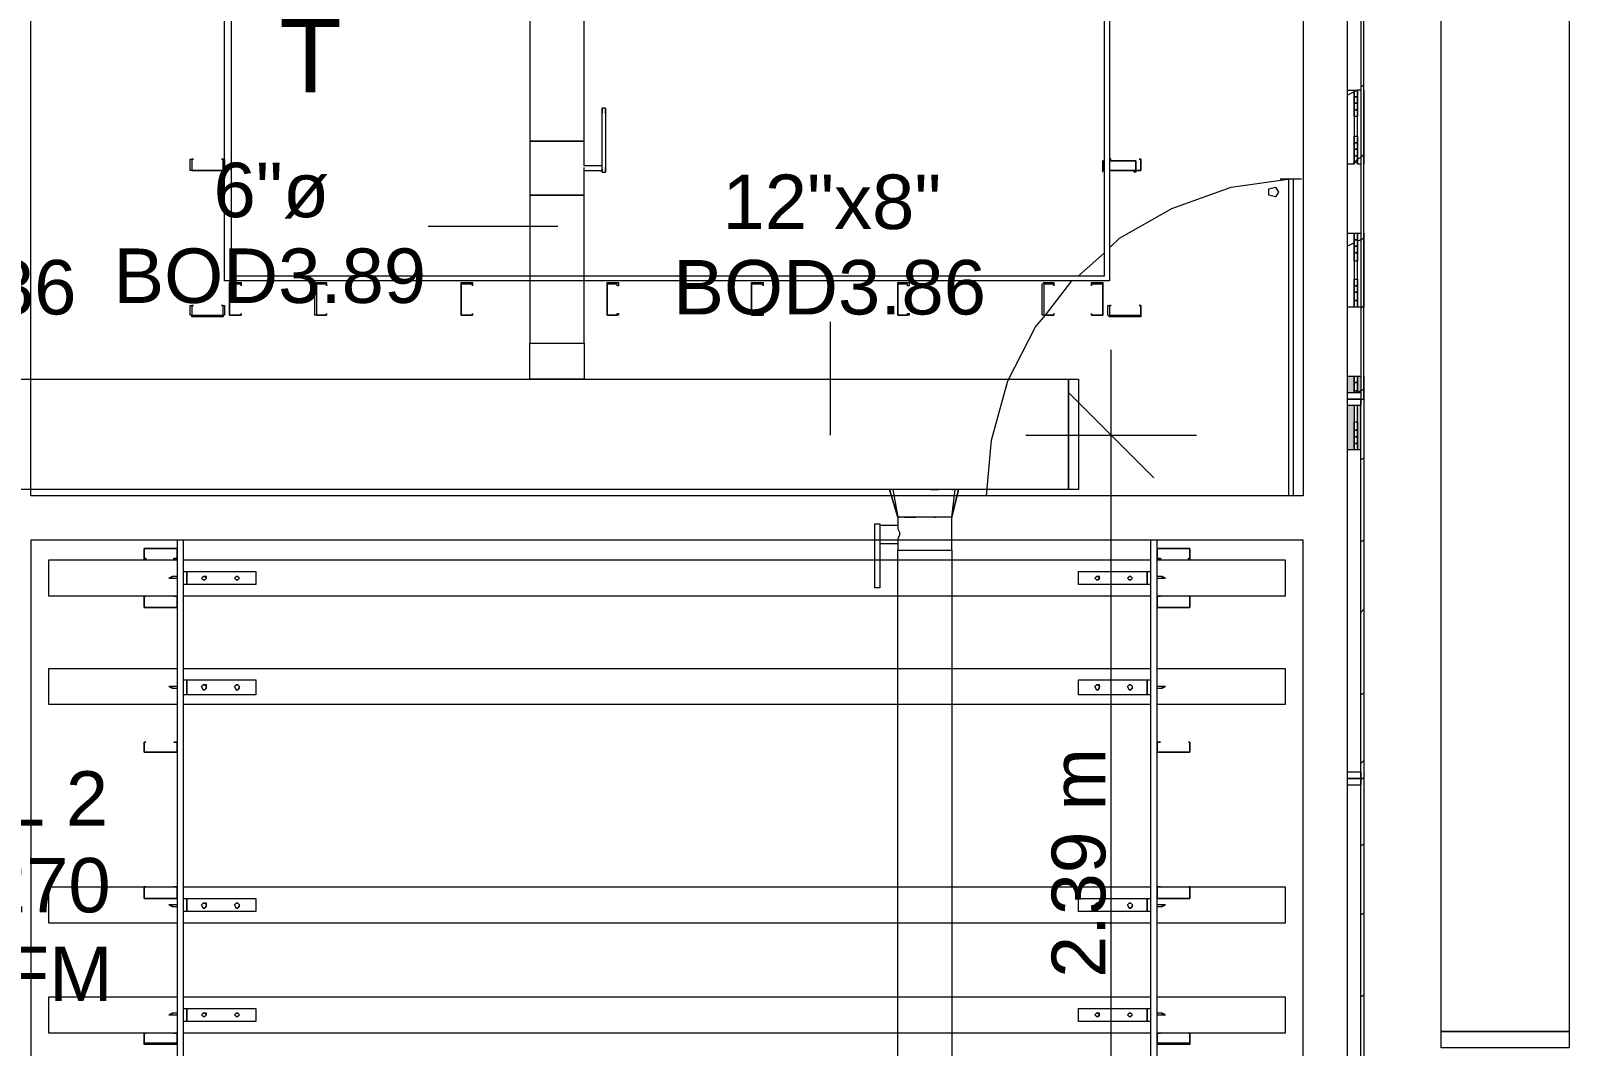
# Model space of a CAD drawing. Header units: metres. Extents: x -2 to 237, y -8 to 52.
# Drawn here: x 28.561 to 32.854, y 15.252 to 18.085 of the extents above; entities that cross this region are included whole.
import ezdxf

# ---------------------------------------------------------------- set-up
doc = ezdxf.new("R2010")
doc.units = ezdxf.units.M
doc.layers.add('HVAC - Ductos', color=5, linetype='Continuous', lineweight=0)
doc.layers.add('PDF2_Text', color=7, linetype='Continuous', lineweight=0)
doc.layers.add('PDF2_Geometry', color=7, linetype='Continuous', lineweight=0, true_color=0xaaaaaa)
doc.layers.add('PDF2_Solid Fills', color=7, linetype='Continuous', lineweight=0, true_color=0xffffff)
doc.styles.add('PDF Helvetica', font='')
doc.styles.get('PDF Helvetica').set_extended_font_data('Helvetica')

msp = doc.modelspace()

# ---------------------------------------------------------------- hatches: boundary and pattern name
at = {"layer": 'PDF2_Solid Fills', "lineweight": 0, "transparency": 33554559}
h = msp.add_hatch(color=256, dxfattribs=at)
h.paths.add_polyline_path([(32.2357, 17.0759), (32.254, 17.0759), (32.254, 17.1217), (32.2357, 17.1217)])
h.paths.add_polyline_path([(32.2357, 16.9156), (32.254, 16.9156), (32.254, 17.0393), (32.2357, 17.0393)])
h = msp.add_hatch(color=256, dxfattribs=at)
h.paths.add_polyline_path([(32.2632, 17.0759), (32.2723, 17.0759), (32.2723, 17.1217), (32.2632, 17.1217)])
h.paths.add_polyline_path([(32.2632, 16.9156), (32.2723, 16.9156), (32.2723, 17.0393), (32.2632, 17.0393)])

# ---------------------------------------------------------------- linework, layer by layer
at = {"layer": 'HVAC - Ductos', "lineweight": 0}
for points in [[(32.8543, 21.3964), (32.8543, 15.2937), (32.4969, 15.2937), (32.4969, 21.3964)], [(29.954, 17.2134), (29.9632, 17.2134), (29.9769, 17.2134), (29.9906, 17.2134), (30.009, 17.2134), (30.0319, 17.2134), (30.0503, 17.2134), (30.0686, 17.2134), (30.0823, 17.2134), (30.0961, 17.2134), (30.1052, 17.2134), (30.1052, 17.6257), (30.0961, 17.6257), (30.0823, 17.6257), (30.0686, 17.6257), (30.0503, 17.6257), (30.0319, 17.6257), (30.009, 17.6257), (29.9906, 17.6257), (29.9769, 17.6257), (29.9632, 17.6257), (29.954, 17.6257)], [(30.1052, 17.2134), (30.1052, 17.1125), (30.0961, 17.1125), (30.0823, 17.1125), (30.0686, 17.1125), (30.0503, 17.1125), (30.0319, 17.1125), (30.009, 17.1125), (29.9906, 17.1125), (29.9769, 17.1125), (29.9632, 17.1125), (29.954, 17.1125), (29.954, 17.2134), (29.9632, 17.2134), (29.9769, 17.2134), (29.9906, 17.2134), (30.009, 17.2134), (30.0319, 17.2134), (30.0503, 17.2134), (30.0686, 17.2134), (30.0823, 17.2134), (30.0961, 17.2134)], [(31.4568, 16.8056), (27.9289, 16.8056), (27.9289, 17.1125), (31.4568, 17.1125)], [(31.4568, 16.8056), (31.4568, 17.1125), (31.4843, 17.1125), (31.4843, 16.8056)], [(31.1499, 16.8056), (31.1315, 16.7277), (31.1499, 16.8056), (31.1453, 16.8056)], [(30.93, 16.5307), (30.9162, 16.5307), (30.9162, 16.7094), (30.93, 16.7094)], [(30.9986, 16.7277), (31.0262, 16.7277), (31.0307, 16.7277), (31.0262, 16.7277)], [(31.0811, 16.7277), (31.0857, 16.7277)], [(32.4969, 15.2478), (32.4969, 15.2937), (32.8543, 15.2937), (32.8543, 15.2478)]]:
    msp.add_lwpolyline(points, close=True, dxfattribs=at)
for points in [[(30.0273, 18.2351), (29.954, 18.313), (30.1052, 18.313), (30.0319, 18.2351), (30.1052, 18.1618), (29.954, 18.1618), (29.954, 17.7769), (29.9632, 17.7769), (29.9769, 17.7769), (29.9906, 17.7769), (30.009, 17.7769), (30.0319, 17.7769), (30.0503, 17.7769), (30.0686, 17.7769), (30.0823, 17.7769), (30.0961, 17.7769), (30.1052, 17.7769), (30.1052, 18.1618), (29.954, 18.1618), (30.0273, 18.2351), (30.0319, 18.2351)], [(30.1556, 17.8686), (30.1556, 17.8686)], [(30.1648, 17.8686), (30.1556, 17.8686)], [(30.1556, 17.699), (30.1556, 17.6945), (30.1556, 17.6899), (30.1556, 17.6945), (30.1556, 17.699), (30.1556, 17.7036), (30.1556, 17.8548), (30.1556, 17.8594), (30.1556, 17.864), (30.1556, 17.8686), (30.1556, 17.864), (30.1556, 17.8594), (30.1556, 17.8548)], [(30.1648, 17.8686), (30.1648, 17.8686)], [(30.1648, 17.8548), (30.1648, 17.8594), (30.1648, 17.864), (30.1648, 17.8686), (30.1648, 17.864), (30.1648, 17.8594), (30.1648, 17.8548), (30.1648, 17.7036), (30.1648, 17.699), (30.1648, 17.6945), (30.1648, 17.6899), (30.1648, 17.6945), (30.1648, 17.699), (30.1648, 17.7036)], [(30.1556, 17.7082), (30.1052, 17.7082), (30.1052, 17.7769), (30.0961, 17.7769), (30.0823, 17.7769), (30.0686, 17.7769), (30.0503, 17.7769), (30.0319, 17.7769), (30.009, 17.7769), (29.9906, 17.7769), (29.9769, 17.7769), (29.9632, 17.7769), (29.954, 17.7769), (29.954, 17.6257), (29.9632, 17.6257), (29.9769, 17.6257), (29.9906, 17.6257), (30.009, 17.6257), (30.0319, 17.6257), (30.0503, 17.6257), (30.0686, 17.6257), (30.0823, 17.6257), (30.0961, 17.6257), (30.1052, 17.6257), (30.1052, 17.6945), (30.1556, 17.6945), (30.1556, 17.699), (30.1556, 17.7036)], [(30.1052, 17.7082), (30.1052, 17.7082)], [(30.1052, 17.7082), (30.1052, 17.7082)], [(30.1052, 17.6945), (30.1052, 17.699), (30.1052, 17.7036)], [(30.1052, 17.6945), (30.1052, 17.6945)], [(30.1052, 17.6945), (30.1052, 17.6945)], [(30.1052, 17.6945), (30.1052, 17.6945)], [(30.1556, 17.6945), (30.1556, 17.6945)], [(30.1556, 17.6899), (30.1556, 17.6899)], [(30.1556, 17.6899), (30.1648, 17.6899)], [(30.1648, 17.6899), (30.1648, 17.6899)], [(30.0319, 17.5387), (29.67, 17.5387)], [(30.7925, 16.9568), (30.7925, 17.2729)], [(31.576, 13.2044), (31.576, 13.9604), (31.576, 14.5652), (31.576, 17.195)], [(31.4568, 17.0759), (31.576, 16.9568), (31.6951, 16.8376)], [(31.3377, 16.9568), (31.576, 16.9568), (31.8142, 16.9568)], [(30.9666, 16.8056), (30.9803, 16.7277), (30.9803, 16.7048), (30.93, 16.7048), (30.93, 16.7002), (30.93, 16.6956), (30.93, 16.6865), (30.93, 16.6819), (30.93, 16.6727), (30.93, 16.6682), (30.93, 16.6636), (30.93, 16.659)], [(30.9803, 16.8056), (30.9712, 16.8056), (30.9666, 16.8056), (30.962, 16.8056), (30.9574, 16.8056), (30.962, 16.8056)], [(30.9574, 16.8056), (30.9803, 16.7277), (30.9574, 16.8056)], [(31.0032, 16.8056), (30.9986, 16.8056), (30.9849, 16.8056)], [(31.0674, 16.8056), (31.0445, 16.8056), (31.0399, 16.8056), (31.0353, 16.8056), (31.0216, 16.8056), (31.0124, 16.8056), (31.0078, 16.8056)], [(31.072, 16.8056), (31.0948, 16.8056)], [(31.1269, 16.8056), (31.1086, 16.8056), (31.104, 16.8056), (31.0994, 16.8056), (31.0902, 16.8056), (31.0765, 16.8056)], [(31.1315, 16.7277), (31.1407, 16.8056), (31.1315, 16.8056), (31.1361, 16.8056)], [(30.93, 16.6544), (30.9803, 16.6544), (30.9803, 16.6361), (30.9895, 16.6361), (30.9986, 16.6361), (31.017, 16.6361), (31.0353, 16.6361), (31.0536, 16.6361), (31.0765, 16.6361), (31.0948, 16.6361), (31.1086, 16.6361), (31.1224, 16.6361), (31.1269, 16.6361), (31.1315, 16.6361), (31.1315, 16.7277), (31.1269, 16.7277), (31.1224, 16.7277), (31.1086, 16.7277), (31.0948, 16.7277), (31.0765, 16.7277), (31.0536, 16.7277), (31.0353, 16.7277), (31.017, 16.7277), (30.9986, 16.7277), (30.9895, 16.7277), (30.9849, 16.7277), (30.9803, 16.7277), (30.9849, 16.7277), (30.9803, 16.7277)], [(30.9803, 16.7048), (30.9803, 16.7002), (30.9803, 16.6956), (30.9849, 16.6865), (30.9849, 16.6773), (30.9803, 16.6682), (30.9803, 16.6636), (30.9803, 16.659), (30.9803, 16.6544)], [(30.9803, 14.7209), (30.9803, 16.6361), (30.9895, 16.6361), (30.9986, 16.6361), (31.017, 16.6361), (31.0353, 16.6361), (31.0536, 16.6361), (31.0765, 16.6361), (31.0948, 16.6361), (31.1086, 16.6361), (31.1224, 16.6361), (31.1269, 16.6361), (31.1315, 16.6361), (31.1315, 14.7209)]]:
    msp.add_lwpolyline(points, dxfattribs=at)
at = {"layer": 'PDF2_Geometry', "lineweight": 0}
for points in [[(31.5714, 17.3874), (31.5576, 17.3874), (29.1202, 17.3874), (29.1018, 17.3874), (29.1018, 20.4664), (29.1202, 20.4664), (31.5576, 20.4664), (31.5714, 20.4664)], [(31.5576, 17.4012), (31.5576, 20.4481), (29.1202, 20.4481), (29.1202, 17.4012)], [(32.2815, 18.1159), (32.2815, 19.0277), (32.2724, 19.0277), (32.2815, 19.0277), (32.2815, 18.1159), (32.2724, 18.1159), (32.2724, 19.0277), (32.2815, 19.0277), (32.2815, 18.1159), (32.2724, 18.1159), (32.2724, 17.0576), (32.2815, 17.0576)], [(32.2357, 17.919), (32.2541, 17.919), (32.2541, 17.7128), (32.2357, 17.7128)], [(32.2541, 17.9006), (32.2541, 17.919), (32.2632, 17.919), (32.2632, 17.9006)], [(32.2632, 17.9006), (32.2632, 17.8823), (32.2541, 17.8823), (32.2541, 17.9006)], [(32.2632, 17.8823), (32.2632, 17.864), (32.2541, 17.864), (32.2541, 17.8823)], [(32.2541, 17.864), (32.2632, 17.864), (32.2632, 17.8456), (32.2541, 17.8456)], [(32.2541, 17.7907), (32.2632, 17.7907), (32.2632, 17.7723), (32.2541, 17.7723)], [(32.2541, 17.7723), (32.2632, 17.7723), (32.2632, 17.754), (32.2541, 17.754)], [(32.2541, 17.754), (32.2632, 17.754), (32.2632, 17.7357), (32.2541, 17.7357)], [(32.2632, 17.7357), (32.2632, 17.7174), (32.2541, 17.7174), (32.2541, 17.7357)], [(29.0147, 17.7265), (29.0102, 17.7265), (29.0102, 17.6945), (29.0973, 17.6945), (29.0973, 17.7265), (29.0927, 17.7265), (29.1018, 17.7265), (29.1018, 17.6945), (29.0973, 17.6945), (29.0102, 17.6945), (29.0056, 17.6945), (29.0056, 17.7265)], [(31.553, 17.7219), (31.5576, 17.7219)], [(31.6584, 17.6945), (31.5714, 17.6945), (31.6584, 17.6945), (31.6584, 17.7265)], [(31.576, 17.7265), (31.5714, 17.7265)], [(31.64, 17.6899), (31.64, 17.6945), (31.6446, 17.6945), (31.6446, 17.7219), (31.5714, 17.7219), (31.6446, 17.7219), (31.6446, 17.6899)], [(31.6538, 17.7265), (31.6584, 17.7265)], [(32.0433, 17.6349), (32.0341, 17.6211), (32.0158, 17.6257), (32.0158, 17.6441), (32.0341, 17.6486)], [(32.2357, 17.5203), (32.2541, 17.5203), (32.2541, 17.3142), (32.2357, 17.3142)], [(32.2541, 17.502), (32.2541, 17.5203), (32.2632, 17.5203), (32.2632, 17.502)], [(32.2632, 17.502), (32.2632, 17.4837), (32.2541, 17.4837), (32.2541, 17.502)], [(32.2632, 17.4837), (32.2632, 17.4654), (32.2541, 17.4654), (32.2541, 17.4837)], [(32.2541, 17.4654), (32.2632, 17.4654), (32.2632, 17.4425), (32.2541, 17.4425)], [(32.2541, 17.392), (32.2632, 17.392), (32.2632, 17.3737), (32.2541, 17.3737)], [(29.1476, 17.3737), (29.1476, 17.3783), (29.1156, 17.3783), (29.1156, 17.2912), (29.1476, 17.2912), (29.1476, 17.2958), (29.1476, 17.2912), (29.1156, 17.2912), (29.1156, 17.3783), (29.1156, 17.3829), (29.1476, 17.3829)], [(29.3859, 17.3737), (29.3859, 17.3783), (29.3584, 17.3783), (29.3584, 17.2912), (29.3859, 17.2912), (29.3859, 17.2958), (29.3859, 17.2912), (29.3584, 17.2912), (29.3538, 17.2912), (29.3538, 17.3783), (29.3584, 17.3783), (29.3584, 17.3829), (29.3859, 17.3829)], [(29.7936, 17.3737), (29.7936, 17.3783), (29.7616, 17.3783), (29.7616, 17.2912), (29.7936, 17.2912), (29.7936, 17.2958), (29.7936, 17.2912), (29.7616, 17.2912), (29.7616, 17.3783), (29.7616, 17.3829), (29.7936, 17.3829)], [(30.2014, 17.3737), (30.1969, 17.3737), (30.1969, 17.3783), (30.1693, 17.3783), (30.1693, 17.2912), (30.1969, 17.2912), (30.1969, 17.2958), (30.2014, 17.2958), (30.2014, 17.2912), (30.1693, 17.2912), (30.1693, 17.3783), (30.1693, 17.3829), (30.2014, 17.3829)], [(30.6047, 17.3737), (30.6047, 17.3783), (30.5771, 17.3783), (30.5725, 17.3783), (30.5725, 17.2912), (30.5771, 17.2912), (30.6047, 17.2912), (30.6047, 17.2958), (30.6047, 17.2912), (30.5771, 17.2912), (30.5725, 17.2912), (30.5725, 17.3783), (30.5725, 17.3829), (30.5771, 17.3829), (30.6047, 17.3829)], [(31.0124, 17.3737), (31.0078, 17.3737), (31.0078, 17.3783), (30.9803, 17.3783), (30.9803, 17.2912), (31.0078, 17.2912), (31.0078, 17.2958), (31.0124, 17.2958), (31.0124, 17.2912), (30.9803, 17.2912), (30.9803, 17.3783), (30.9803, 17.3829), (31.0124, 17.3829)], [(31.4156, 17.3737), (31.4156, 17.3783), (31.3881, 17.3783), (31.3881, 17.2912), (31.4156, 17.2912), (31.4156, 17.2958), (31.4156, 17.2912), (31.3881, 17.2912), (31.3835, 17.2912), (31.3835, 17.3783), (31.3881, 17.3829), (31.4156, 17.3829)], [(31.553, 17.2912), (31.553, 17.3783), (31.521, 17.3783), (31.521, 17.3737), (31.521, 17.3829), (31.553, 17.3829), (31.553, 17.3783), (31.553, 17.2912), (31.521, 17.2912)], [(29.0147, 17.3188), (29.0102, 17.3188), (29.0102, 17.2912), (29.0973, 17.2912), (29.0973, 17.3188), (29.0927, 17.3188), (29.1018, 17.3188), (29.1018, 17.2912), (29.0973, 17.2912), (29.0973, 17.2867), (29.0102, 17.2867), (29.0102, 17.2912), (29.0056, 17.2912), (29.0056, 17.3188)], [(31.6584, 17.2912), (31.6584, 17.2867), (31.5714, 17.2867), (31.5668, 17.2912), (31.5668, 17.3188), (31.576, 17.3188), (31.5714, 17.3188), (31.5714, 17.2912), (31.6584, 17.2912), (31.6584, 17.3188)], [(31.6538, 17.3188), (31.6584, 17.3188)], [(32.2632, 17.3325), (32.2632, 17.3142), (32.2541, 17.3142), (32.2541, 17.3325)], [(31.521, 17.2958), (31.521, 17.2912)], [(32.2724, 17.0759), (32.2724, 17.0576), (32.2357, 17.0576), (32.2357, 17.0759)], [(32.2357, 17.0576), (32.2724, 17.0576), (32.2724, 17.0393), (32.2357, 17.0393)], [(32.2724, 17.0576), (32.2815, 17.0576), (32.2815, 15.9992), (32.2724, 15.9992)], [(32.2541, 16.9935), (32.2632, 16.9935), (32.2632, 16.9705), (32.2541, 16.9705)], [(32.2541, 16.9705), (32.2632, 16.9705), (32.2632, 16.9522), (32.2541, 16.9522)], [(32.2541, 16.9522), (32.2632, 16.9522), (32.2632, 16.9339), (32.2541, 16.9339)], [(32.2632, 16.9339), (32.2632, 16.9156), (32.2541, 16.9156), (32.2541, 16.9339)], [(28.5612, 16.6636), (28.5612, 12.8287), (32.112, 12.8287), (32.112, 16.6636)], [(28.8773, 16.6407), (28.8819, 16.6407), (28.9689, 16.6407), (28.9689, 16.6086), (28.9598, 16.6086), (28.9598, 16.6132), (28.9689, 16.6132), (28.9689, 16.6407), (28.8819, 16.6407), (28.8773, 16.6407), (28.8773, 16.6132), (28.8819, 16.6132), (28.8819, 16.6086), (28.8773, 16.6086)], [(31.7913, 16.6086), (31.7913, 16.6132), (31.7959, 16.6132), (31.7959, 16.6407), (31.7043, 16.6407), (31.7043, 16.6132), (31.7134, 16.6132), (31.7134, 16.6086), (31.7043, 16.6086), (31.7043, 16.6407), (31.7959, 16.6407), (31.7959, 16.6086)], [(28.9873, 16.5765), (28.9965, 16.5765), (29.1889, 16.5765), (29.1889, 16.5399), (28.9965, 16.5399), (28.9873, 16.5399)], [(28.9965, 16.5765), (28.9965, 16.5399)], [(31.6859, 16.5765), (31.6859, 16.5399), (31.6767, 16.5399), (31.4843, 16.5399), (31.4843, 16.5765), (31.6767, 16.5765)], [(31.6767, 16.5765), (31.6767, 16.5399)], [(28.9965, 16.5582), (28.9965, 16.5536), (28.9965, 16.5582), (28.9965, 16.5627), (28.9965, 16.5673), (28.9965, 16.5627), (28.9965, 16.5582), (28.9965, 16.5536), (28.9965, 16.5582), (28.9965, 16.5627)], [(29.0377, 16.5582), (29.0423, 16.5536), (29.0469, 16.5536), (29.0514, 16.5582), (29.0514, 16.5627), (29.0423, 16.5627)], [(29.0514, 16.5582), (29.0469, 16.5536), (29.0423, 16.5536), (29.0377, 16.5582), (29.0423, 16.5627), (29.0469, 16.5627)], [(29.1293, 16.5582), (29.1339, 16.5536), (29.1385, 16.5536), (29.1431, 16.5582), (29.1385, 16.5627), (29.1339, 16.5627)], [(29.1431, 16.5582), (29.1385, 16.5536), (29.1339, 16.5536), (29.1293, 16.5582), (29.1339, 16.5627), (29.1385, 16.5627)], [(31.5302, 16.5582), (31.5347, 16.5536), (31.5393, 16.5536), (31.5438, 16.5582), (31.5438, 16.5627), (31.5347, 16.5627)], [(31.5438, 16.5582), (31.5393, 16.5536), (31.5347, 16.5536), (31.5302, 16.5582), (31.5347, 16.5627), (31.5393, 16.5627)], [(31.6218, 16.5582), (31.6263, 16.5536), (31.6309, 16.5536), (31.6355, 16.5582), (31.6309, 16.5627), (31.6263, 16.5627)], [(31.6355, 16.5582), (31.6309, 16.5536), (31.6263, 16.5536), (31.6218, 16.5582), (31.6263, 16.5627), (31.6309, 16.5627)], [(31.6767, 16.5582), (31.6767, 16.5536), (31.6767, 16.5582), (31.6767, 16.5627), (31.6767, 16.5673), (31.6767, 16.5627), (31.6767, 16.5582), (31.6767, 16.5536), (31.6767, 16.5582), (31.6767, 16.5627)], [(28.8773, 16.4803), (28.8773, 16.4757), (28.8819, 16.4757), (28.9689, 16.4757), (28.9689, 16.4803), (28.9689, 16.5078), (28.9598, 16.5078), (28.9689, 16.5078), (28.9689, 16.4803), (28.9689, 16.4757), (28.8819, 16.4757), (28.8773, 16.4757), (28.8773, 16.4803), (28.8773, 16.5078)], [(28.8819, 16.5078), (28.8773, 16.5078)], [(31.7959, 16.4803), (31.7959, 16.4757), (31.7043, 16.4757), (31.7043, 16.4803), (31.7043, 16.5078), (31.7134, 16.5078), (31.7043, 16.5078), (31.7043, 16.4803), (31.7043, 16.4757), (31.7959, 16.4757), (31.7959, 16.4803), (31.7959, 16.5078)], [(31.7913, 16.5078), (31.7959, 16.5078)], [(28.9873, 16.2741), (28.9965, 16.2741), (29.1889, 16.2741), (29.1889, 16.2329), (28.9965, 16.2329), (28.9873, 16.2329)], [(28.9965, 16.2741), (28.9965, 16.2329)], [(31.6859, 16.2741), (31.6859, 16.2329), (31.6767, 16.2329), (31.4843, 16.2329), (31.4843, 16.2741), (31.6767, 16.2741)], [(31.6767, 16.2741), (31.6767, 16.2329)], [(28.9965, 16.2558), (28.9965, 16.2466), (28.9965, 16.2558), (28.9965, 16.2604), (28.9965, 16.2558), (28.9965, 16.2466), (28.9965, 16.2558), (28.9965, 16.2604)], [(29.0377, 16.2558), (29.0423, 16.2466), (29.0469, 16.2466), (29.0514, 16.2512), (29.0514, 16.2558), (29.0514, 16.2604), (29.0423, 16.2604)], [(29.0514, 16.2558), (29.0469, 16.2466), (29.0423, 16.2466), (29.0377, 16.2558), (29.0423, 16.2604), (29.0469, 16.2604)], [(29.1293, 16.2558), (29.1339, 16.2466), (29.1385, 16.2466), (29.1431, 16.2512), (29.1431, 16.2558), (29.1385, 16.2604), (29.1339, 16.2604)], [(29.1431, 16.2558), (29.1385, 16.2466), (29.1339, 16.2466), (29.1293, 16.2558), (29.1339, 16.2604), (29.1385, 16.2604)], [(31.5302, 16.2558), (31.5347, 16.2466), (31.5393, 16.2466), (31.5438, 16.2512), (31.5438, 16.2558), (31.5438, 16.2604), (31.5347, 16.2604)], [(31.5438, 16.2558), (31.5393, 16.2466), (31.5347, 16.2466), (31.5302, 16.2558), (31.5347, 16.2604), (31.5393, 16.2604)], [(31.6218, 16.2558), (31.6263, 16.2466), (31.6309, 16.2466), (31.6355, 16.2512), (31.6355, 16.2558), (31.6309, 16.2604), (31.6263, 16.2604)], [(31.6355, 16.2558), (31.6309, 16.2466), (31.6263, 16.2466), (31.6218, 16.2558), (31.6263, 16.2604), (31.6309, 16.2604)], [(31.6767, 16.2558), (31.6767, 16.2466), (31.6767, 16.2558), (31.6767, 16.2604), (31.6767, 16.2558), (31.6767, 16.2466), (31.6767, 16.2558), (31.6767, 16.2604)], [(28.8773, 16.0725), (28.8819, 16.0725), (28.9689, 16.0725), (28.9689, 16.1), (28.9598, 16.1), (28.9689, 16.1), (28.9689, 16.0725), (28.8819, 16.0725), (28.8773, 16.0725), (28.8773, 16.1)], [(28.8819, 16.1), (28.8773, 16.1)], [(31.7959, 16.0725), (31.7043, 16.0725), (31.7043, 16.1), (31.7134, 16.1), (31.7043, 16.1), (31.7043, 16.0725), (31.7959, 16.0725), (31.7959, 16.1)], [(31.7913, 16.1), (31.7959, 16.1)], [(32.2357, 16.0175), (32.2724, 16.0175), (32.2724, 15.9992), (32.2357, 15.9992)], [(32.2357, 15.9992), (32.2724, 15.9992), (32.2724, 15.9809), (32.2357, 15.9809)], [(32.2724, 15.9992), (32.2815, 15.9992), (32.2815, 14.9408), (32.2724, 14.9408)], [(28.8773, 15.6648), (28.8819, 15.6648), (28.9689, 15.6648), (28.9689, 15.6968), (28.9598, 15.6968), (28.9689, 15.6968), (28.9689, 15.6648), (28.8819, 15.6648), (28.8773, 15.6648), (28.8773, 15.6968)], [(28.8819, 15.6968), (28.8773, 15.6968)], [(31.7959, 15.6648), (31.7043, 15.6648), (31.7043, 15.6968), (31.7134, 15.6968), (31.7043, 15.6968), (31.7043, 15.6648), (31.7959, 15.6648), (31.7959, 15.6968)], [(31.7913, 15.6968), (31.7959, 15.6968)], [(28.9873, 15.6648), (28.9965, 15.6648), (29.1889, 15.6648), (29.1889, 15.6281), (28.9965, 15.6281), (28.9873, 15.6281)], [(28.9965, 15.6648), (28.9965, 15.6281)], [(28.9965, 15.6464), (28.9965, 15.6372), (28.9965, 15.6464), (28.9965, 15.651), (28.9965, 15.6464), (28.9965, 15.6372), (28.9965, 15.6464), (28.9965, 15.651)], [(29.0377, 15.6464), (29.0423, 15.6372), (29.0469, 15.6372), (29.0514, 15.6418), (29.0514, 15.6464), (29.0514, 15.651), (29.0423, 15.651)], [(29.0514, 15.6464), (29.0469, 15.6372), (29.0423, 15.6372), (29.0377, 15.6464), (29.0423, 15.651), (29.0469, 15.651)], [(29.1293, 15.6464), (29.1339, 15.6372), (29.1385, 15.6372), (29.1431, 15.6418), (29.1431, 15.6464), (29.1385, 15.651), (29.1339, 15.651)], [(29.1431, 15.6464), (29.1385, 15.6372), (29.1339, 15.6372), (29.1293, 15.6464), (29.1339, 15.651), (29.1385, 15.651)], [(31.6859, 15.6648), (31.6859, 15.6281), (31.6767, 15.6281), (31.4843, 15.6281), (31.4843, 15.6648), (31.6767, 15.6648)], [(31.5302, 15.6464), (31.5347, 15.6372), (31.5393, 15.6372), (31.5438, 15.6418), (31.5438, 15.6464), (31.5438, 15.651), (31.5347, 15.651)], [(31.5438, 15.6464), (31.5393, 15.6372), (31.5347, 15.6372), (31.5302, 15.6464), (31.5347, 15.651), (31.5393, 15.651)], [(31.6218, 15.6464), (31.6263, 15.6372), (31.6309, 15.6372), (31.6355, 15.6418), (31.6355, 15.6464), (31.6309, 15.651), (31.6263, 15.651)], [(31.6355, 15.6464), (31.6309, 15.6372), (31.6263, 15.6372), (31.6218, 15.6464), (31.6263, 15.651), (31.6309, 15.651)], [(31.6767, 15.6648), (31.6767, 15.6281)], [(31.6767, 15.6464), (31.6767, 15.6372), (31.6767, 15.6464), (31.6767, 15.651), (31.6767, 15.6464), (31.6767, 15.6372), (31.6767, 15.6464), (31.6767, 15.651)], [(28.9873, 15.3578), (28.9965, 15.3578), (29.1889, 15.3578), (29.1889, 15.3211), (28.9965, 15.3211), (28.9873, 15.3211)], [(28.9965, 15.3578), (28.9965, 15.3211)], [(28.9965, 15.3395), (28.9965, 15.3349), (28.9965, 15.3395), (28.9965, 15.3441), (28.9965, 15.3486), (28.9965, 15.3441), (28.9965, 15.3395), (28.9965, 15.3349), (28.9965, 15.3395), (28.9965, 15.3441)], [(29.0377, 15.3395), (29.0423, 15.3349), (29.0469, 15.3349), (29.0514, 15.3395), (29.0514, 15.3441), (29.0423, 15.3441)], [(29.0514, 15.3395), (29.0469, 15.3349), (29.0423, 15.3349), (29.0377, 15.3395), (29.0423, 15.3441), (29.0469, 15.3441)], [(29.1293, 15.3395), (29.1339, 15.3349), (29.1385, 15.3349), (29.1431, 15.3395), (29.1385, 15.3441), (29.1339, 15.3441)], [(29.1431, 15.3395), (29.1385, 15.3349), (29.1339, 15.3349), (29.1293, 15.3395), (29.1339, 15.3441), (29.1385, 15.3441)], [(31.6859, 15.3578), (31.6859, 15.3211), (31.6767, 15.3211), (31.4843, 15.3211), (31.4843, 15.3578), (31.6767, 15.3578)], [(31.5302, 15.3395), (31.5347, 15.3349), (31.5393, 15.3349), (31.5438, 15.3395), (31.5438, 15.3441), (31.5347, 15.3441)], [(31.5438, 15.3395), (31.5393, 15.3349), (31.5347, 15.3349), (31.5302, 15.3395), (31.5347, 15.3441), (31.5393, 15.3441)], [(31.6218, 15.3395), (31.6263, 15.3349), (31.6309, 15.3349), (31.6355, 15.3395), (31.6309, 15.3441), (31.6263, 15.3441)], [(31.6355, 15.3395), (31.6309, 15.3349), (31.6263, 15.3349), (31.6218, 15.3395), (31.6263, 15.3441), (31.6309, 15.3441)], [(31.6767, 15.3578), (31.6767, 15.3211)], [(31.6767, 15.3395), (31.6767, 15.3349), (31.6767, 15.3395), (31.6767, 15.3441), (31.6767, 15.3486), (31.6767, 15.3441), (31.6767, 15.3395), (31.6767, 15.3349), (31.6767, 15.3395), (31.6767, 15.3441)], [(28.8773, 15.2616), (28.8819, 15.2616), (28.9689, 15.2616), (28.9689, 15.2891), (28.9598, 15.2891), (28.9689, 15.2891), (28.9689, 15.2616), (28.9689, 15.257), (28.8819, 15.257), (28.8773, 15.257), (28.8773, 15.2616), (28.8773, 15.2891)], [(28.8819, 15.2891), (28.8773, 15.2891)], [(31.7959, 15.2616), (31.7959, 15.257), (31.7043, 15.257), (31.7043, 15.2616), (31.7043, 15.2891), (31.7134, 15.2891), (31.7043, 15.2891), (31.7043, 15.2616), (31.7959, 15.2616), (31.7959, 15.2891)], [(31.7913, 15.2891), (31.7959, 15.2891)]]:
    msp.add_lwpolyline(points, close=True, dxfattribs=at)
for points in [[(32.112, 18.1159), (32.112, 16.7873), (28.5612, 16.7873), (28.5612, 18.1159)], [(32.2357, 12.8287), (32.2357, 18.1159)], [(32.2724, 17.7128), (32.2632, 17.7128), (32.2632, 17.919), (32.2541, 17.9144), (32.2357, 17.9052)], [(32.2724, 17.919), (32.2632, 17.919)], [(32.2815, 17.9327), (32.2724, 17.9281)], [(32.2815, 17.919), (32.2815, 17.7128)], [(32.2815, 17.7403), (32.2724, 17.7311), (32.2632, 17.7265), (32.2541, 17.7174), (32.2495, 17.7128)], [(29.0102, 17.6945), (29.0102, 17.6945)], [(29.0147, 17.7265), (29.0147, 17.7265)], [(29.0927, 17.7265), (29.0927, 17.7265)], [(29.0973, 17.6945), (29.0973, 17.6945)], [(31.553, 17.6899), (31.553, 17.7219), (31.553, 17.6945)], [(31.576, 17.7265), (31.576, 17.7265)], [(31.6446, 17.7219), (31.6446, 17.7219)], [(31.6446, 17.7219), (31.6446, 17.7219)], [(31.6538, 17.7265), (31.6538, 17.7265)], [(31.6584, 17.6945), (31.6584, 17.6945)], [(31.6584, 17.6945), (31.6584, 17.6945)], [(31.5714, 17.4791), (31.5989, 17.5066), (31.7455, 17.5891), (31.9104, 17.6486), (32.0754, 17.6715)], [(32.0478, 17.6715), (32.1074, 17.6715)], [(32.0708, 17.6715), (32.0708, 16.7873)], [(32.0845, 16.7873), (32.0845, 17.6715)], [(32.2724, 17.3142), (32.2632, 17.3142), (32.2632, 17.5203), (32.2724, 17.5203)], [(32.2815, 17.5203), (32.2815, 17.3142)], [(32.2541, 17.4929), (32.2357, 17.4837)], [(32.2815, 17.5066), (32.2724, 17.502), (32.2632, 17.4974)], [(31.4843, 17.4012), (31.5576, 17.4654)], [(29.1156, 17.3783), (29.1156, 17.3783)], [(29.1476, 17.3737), (29.1476, 17.3737)], [(29.3584, 17.3783), (29.3584, 17.3783)], [(29.3859, 17.3737), (29.3859, 17.3737)], [(29.7616, 17.3783), (29.7616, 17.3783)], [(29.7936, 17.3737), (29.7936, 17.3737)], [(30.1693, 17.3783), (30.1693, 17.3783)], [(30.6047, 17.3737), (30.6047, 17.3737)], [(30.9803, 17.3783), (30.9803, 17.3783)], [(31.2277, 16.7873), (31.2415, 16.9431), (31.2873, 17.108), (31.3651, 17.2592), (31.3927, 17.2912), (31.466, 17.3874)], [(31.3881, 17.3783), (31.3881, 17.3783)], [(31.4156, 17.3737), (31.4156, 17.3737)], [(31.521, 17.3737), (31.521, 17.3737)], [(31.553, 17.3783), (31.553, 17.3783)], [(32.2541, 17.3737), (32.2632, 17.3737)], [(32.2541, 17.3554), (32.2541, 17.3737)], [(32.2541, 17.3554), (32.2632, 17.3554)], [(32.2541, 17.3325), (32.2541, 17.3554)], [(32.2632, 17.3554), (32.2541, 17.3554)], [(32.2632, 17.3737), (32.2632, 17.3554)], [(32.2632, 17.3554), (32.2632, 17.3325)], [(29.0147, 17.3188), (29.0147, 17.3188)], [(29.0927, 17.3188), (29.0927, 17.3188)], [(31.576, 17.3188), (31.576, 17.3188)], [(31.6538, 17.3188), (31.6538, 17.3188)], [(32.2632, 17.3325), (32.2541, 17.3325)], [(32.2815, 17.3188), (32.2724, 17.3096)], [(29.0102, 17.2912), (29.0102, 17.2912)], [(29.0973, 17.2912), (29.0973, 17.2912)], [(29.1156, 17.2912), (29.1156, 17.2912)], [(29.1156, 17.2912), (29.1156, 17.2912)], [(29.1476, 17.2958), (29.1476, 17.2958)], [(29.3584, 17.2912), (29.3584, 17.2912)], [(29.3859, 17.2958), (29.3859, 17.2958)], [(29.7616, 17.2912), (29.7616, 17.2912)], [(29.7616, 17.2912), (29.7616, 17.2912)], [(29.7936, 17.2958), (29.7936, 17.2958)], [(30.1693, 17.2912), (30.1693, 17.2912)], [(30.1693, 17.2912), (30.1693, 17.2912)], [(30.6047, 17.2958), (30.6047, 17.2958)], [(30.9803, 17.2912), (30.9803, 17.2912)], [(30.9803, 17.2912), (30.9803, 17.2912)], [(31.3881, 17.2912), (31.3881, 17.2912)], [(31.4156, 17.2958), (31.4156, 17.2958)], [(31.521, 17.2958), (31.521, 17.2958)], [(31.553, 17.2912), (31.553, 17.2912)], [(31.553, 17.2912), (31.553, 17.2912)], [(31.5714, 17.2912), (31.5714, 17.2912)], [(31.6584, 17.2912), (31.6584, 17.2912)], [(32.2541, 17.0393), (32.2541, 16.9156), (32.2357, 16.9156), (32.2357, 17.1217), (32.2541, 17.1217), (32.2632, 17.1217), (32.2632, 17.1034), (32.2632, 17.0805), (32.2541, 17.0805), (32.2541, 17.1034), (32.2632, 17.1034), (32.2541, 17.1034), (32.2541, 17.1217), (32.2541, 17.0759), (32.2541, 17.0805), (32.2632, 17.0805), (32.2632, 17.0759)], [(32.2815, 17.0851), (32.2724, 17.0805), (32.2632, 17.0759), (32.2632, 17.1217), (32.2724, 17.1217)], [(32.2815, 17.1217), (32.2815, 16.9156)], [(32.2724, 16.9156), (32.2632, 16.9156), (32.2632, 17.0393)], [(32.2815, 16.8927), (32.2724, 16.8881)], [(31.9929, 12.8287), (31.7959, 12.8287), (31.7043, 12.8287), (31.7043, 16.6636), (31.6859, 16.6636), (31.6859, 12.8287), (28.9873, 12.8287), (28.9873, 16.6636), (28.9689, 16.6636), (28.9689, 12.8287), (28.9689, 12.8562), (28.9598, 12.8562), (28.9689, 12.8562), (28.9689, 12.8287), (28.8773, 12.8287), (28.7307, 12.8287)], [(32.2815, 16.6636), (32.2724, 16.659)], [(28.9689, 16.6407), (28.9689, 16.6407)], [(28.9689, 16.6407), (28.9689, 16.6407)], [(31.7043, 16.6407), (31.7043, 16.6407)], [(31.7043, 16.6407), (31.7043, 16.6407)], [(31.7959, 16.6407), (31.7959, 16.6407)], [(31.7959, 16.6407), (31.7959, 16.6407)], [(28.9689, 16.5078), (28.6116, 16.5078), (28.6116, 16.6086), (28.9689, 16.6086)], [(28.9873, 16.6086), (31.6859, 16.6086)], [(31.7043, 16.6086), (32.0616, 16.6086), (32.0616, 16.5078), (31.7043, 16.5078)], [(28.9689, 16.5627), (28.9553, 16.5627), (28.9461, 16.5582), (28.9553, 16.5582), (28.9689, 16.5582)], [(28.9553, 16.5582), (28.9553, 16.5627)], [(28.9965, 16.5673), (28.9965, 16.5627)], [(28.9965, 16.5536), (28.9965, 16.5536)], [(31.6767, 16.5627), (31.6767, 16.5673)], [(31.6767, 16.5536), (31.6767, 16.5536)], [(31.7043, 16.5582), (31.718, 16.5582), (31.7271, 16.5582), (31.718, 16.5627), (31.7043, 16.5627)], [(31.718, 16.5627), (31.718, 16.5582)], [(31.718, 16.5582), (31.718, 16.5582)], [(28.8819, 16.5078), (28.8819, 16.5078)], [(28.9598, 16.5078), (28.9598, 16.5078)], [(31.6859, 16.5078), (28.9873, 16.5078)], [(31.7134, 16.5078), (31.7134, 16.5078)], [(31.7913, 16.5078), (31.7913, 16.5078)], [(32.2815, 16.4711), (32.2724, 16.4619)], [(28.9689, 16.2054), (28.6116, 16.2054), (28.6116, 16.3062), (28.9689, 16.3062)], [(28.9873, 16.3062), (31.6859, 16.3062)], [(31.7043, 16.3062), (32.0616, 16.3062), (32.0616, 16.2054), (31.7043, 16.2054)], [(28.9689, 16.2558), (28.9553, 16.2558), (28.9461, 16.2558), (28.9553, 16.2512), (28.9689, 16.2512)], [(28.9553, 16.2512), (28.9553, 16.2558)], [(28.9965, 16.2604), (28.9965, 16.2558)], [(28.9965, 16.2512), (28.9965, 16.2466)], [(31.6767, 16.2558), (31.6767, 16.2604)], [(31.6767, 16.2466), (31.6767, 16.2512)], [(31.7043, 16.2512), (31.718, 16.2512), (31.7271, 16.2558), (31.718, 16.2558), (31.7043, 16.2558)], [(31.718, 16.2558), (31.718, 16.2512)], [(31.718, 16.2558), (31.718, 16.2558)], [(32.2815, 16.2375), (32.2724, 16.2329)], [(31.6859, 16.2054), (28.9873, 16.2054)], [(28.8819, 16.1), (28.8819, 16.1)], [(28.9598, 16.1), (28.9598, 16.1)], [(28.9689, 16.0725), (28.9689, 16.0725)], [(28.9689, 16.0725), (28.9689, 16.0725)], [(31.7043, 16.0725), (31.7043, 16.0725)], [(31.7043, 16.0725), (31.7043, 16.0725)], [(31.7134, 16.1), (31.7134, 16.1)], [(31.7913, 16.1), (31.7913, 16.1)], [(31.7959, 16.0725), (31.7959, 16.0725)], [(31.7959, 16.0725), (31.7959, 16.0725)], [(32.2815, 16.0496), (32.2724, 16.0405)], [(32.2815, 15.8159), (32.2724, 15.8114)], [(28.9689, 15.596), (28.6116, 15.596), (28.6116, 15.6968), (28.8773, 15.6968), (28.9689, 15.6968)], [(28.8819, 15.6968), (28.8819, 15.6968)], [(28.9598, 15.6968), (28.9598, 15.6968)], [(28.9873, 15.6968), (31.6859, 15.6968)], [(31.7043, 15.6968), (31.7959, 15.6968), (32.0616, 15.6968), (32.0616, 15.596), (31.7043, 15.596)], [(31.7134, 15.6968), (31.7134, 15.6968)], [(31.7913, 15.6968), (31.7913, 15.6968)], [(28.9689, 15.6464), (28.9553, 15.6464), (28.9461, 15.6464), (28.9553, 15.6418), (28.9689, 15.6418)], [(28.9553, 15.6418), (28.9553, 15.6464)], [(28.9689, 15.6648), (28.9689, 15.6648)], [(28.9689, 15.6648), (28.9689, 15.6648)], [(28.9965, 15.651), (28.9965, 15.651)], [(28.9965, 15.6418), (28.9965, 15.6372)], [(31.6767, 15.651), (31.6767, 15.651)], [(31.6767, 15.6372), (31.6767, 15.6418)], [(31.7043, 15.6648), (31.7043, 15.6648)], [(31.7043, 15.6648), (31.7043, 15.6648)], [(31.7043, 15.6418), (31.718, 15.6418), (31.7271, 15.6464), (31.718, 15.6464), (31.7043, 15.6464)], [(31.718, 15.6464), (31.718, 15.6418)], [(31.718, 15.6464), (31.718, 15.6464)], [(31.7959, 15.6648), (31.7959, 15.6648)], [(31.7959, 15.6648), (31.7959, 15.6648)], [(31.6859, 15.596), (28.9873, 15.596)], [(32.2815, 15.6235), (32.2724, 15.619)], [(28.9689, 15.2891), (28.8773, 15.2891), (28.6116, 15.2891), (28.6116, 15.3899), (28.9689, 15.3899)], [(28.9873, 15.3899), (31.6859, 15.3899)], [(31.7043, 15.3899), (32.0616, 15.3899), (32.0616, 15.2891), (31.7959, 15.2891), (31.7043, 15.2891)], [(32.2815, 15.3945), (32.2724, 15.3899)], [(28.9689, 15.3441), (28.9553, 15.3441), (28.9461, 15.3395), (28.9553, 15.3395), (28.9689, 15.3395)], [(28.9553, 15.3395), (28.9553, 15.3441)], [(28.9965, 15.3486), (28.9965, 15.3441)], [(28.9965, 15.3349), (28.9965, 15.3349)], [(31.6767, 15.3441), (31.6767, 15.3486)], [(31.6767, 15.3349), (31.6767, 15.3349)], [(31.7043, 15.3395), (31.718, 15.3395), (31.7271, 15.3395), (31.718, 15.3441), (31.7043, 15.3441)], [(31.718, 15.3441), (31.718, 15.3395)], [(31.718, 15.3395), (31.718, 15.3395)], [(28.8819, 15.2891), (28.8819, 15.2891)], [(28.9598, 15.2891), (28.9598, 15.2891)], [(31.6859, 15.2891), (28.9873, 15.2891)], [(31.7134, 15.2891), (31.7134, 15.2891)], [(31.7913, 15.2891), (31.7913, 15.2891)], [(28.9689, 15.2616), (28.9689, 15.2616)], [(31.7043, 15.2616), (31.7043, 15.2616)], [(31.7959, 15.2616), (31.7959, 15.2616)]]:
    msp.add_lwpolyline(points, dxfattribs=at)

# ---------------------------------------------------------------- texts
at = {"layer": 'PDF2_Text', "lineweight": 0, "attachment_point": 4, "style": 'PDF Helvetica'}
for s, insert, char_height in [('T', (29.2541, 18.0152), 0.2047), ('6"ø', (29.0708, 17.6386), 0.1519), ('12"x8"', (30.4912, 17.6065), 0.1519), ('BOD3.89', (28.7914, 17.4004), 0.1519), ('BOD3.86', (27.8154, 17.3683), 0.1519), ('BOD3.86', (30.3538, 17.3683), 0.1519), ('LEVEL 2', (27.9391, 15.9433), 0.1519), ('VAV-270', (27.9345, 15.7005), 0.1519), ('200 CFM', (27.9162, 15.4531), 0.1519)]:
    msp.add_mtext(s, dxfattribs=dict(at, insert=insert, char_height=char_height))
at = {"layer": 'PDF2_Text', "lineweight": 0, "insert": (31.4858, 15.4435), "char_height": 0.15002, "attachment_point": 4, "rotation": 90, "style": 'PDF Helvetica'}
msp.add_mtext('2.39 m', dxfattribs=at)

doc.saveas('drawing.dxf')
